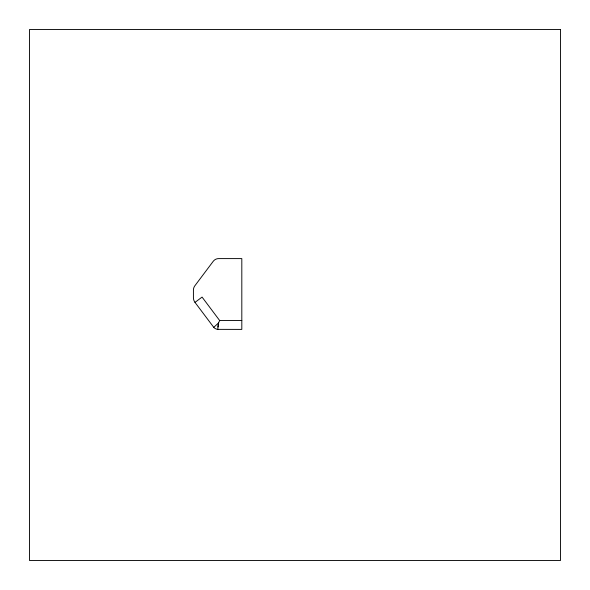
<?xml version="1.0" encoding="UTF-8"?>
<svg xmlns="http://www.w3.org/2000/svg" width="590" height="590" viewBox="0 0 590 590"><rect width="100%" height="100%" fill="white"/><g stroke="black" fill="none" stroke-linecap="round" stroke-linejoin="round"><path stroke-width="0.89" d="M217.791 329.397L218.433 323.055L219.679 320.554L202.068 297.08L194.995 302.382L213.912 327.553A6.874 6.874 0 0 0 217.54 329.368L241.812 329.397L241.812 258.597L218.654 258.597A6.8 6.8 0 0 0 213.219 261.318L194.899 285.737A7.419 7.419 0 0 0 193.417 290.192L193.417 297.648A7.891 7.891 0 0 0 194.995 302.382M217.931 327.015L218.661 322.582M218.433 323.055L213.735 327.369M219.679 320.554L241.812 320.554M560.5 29.5L29.5 29.5L29.5 560.5L560.5 560.5L560.5 29.5"/></g></svg>
